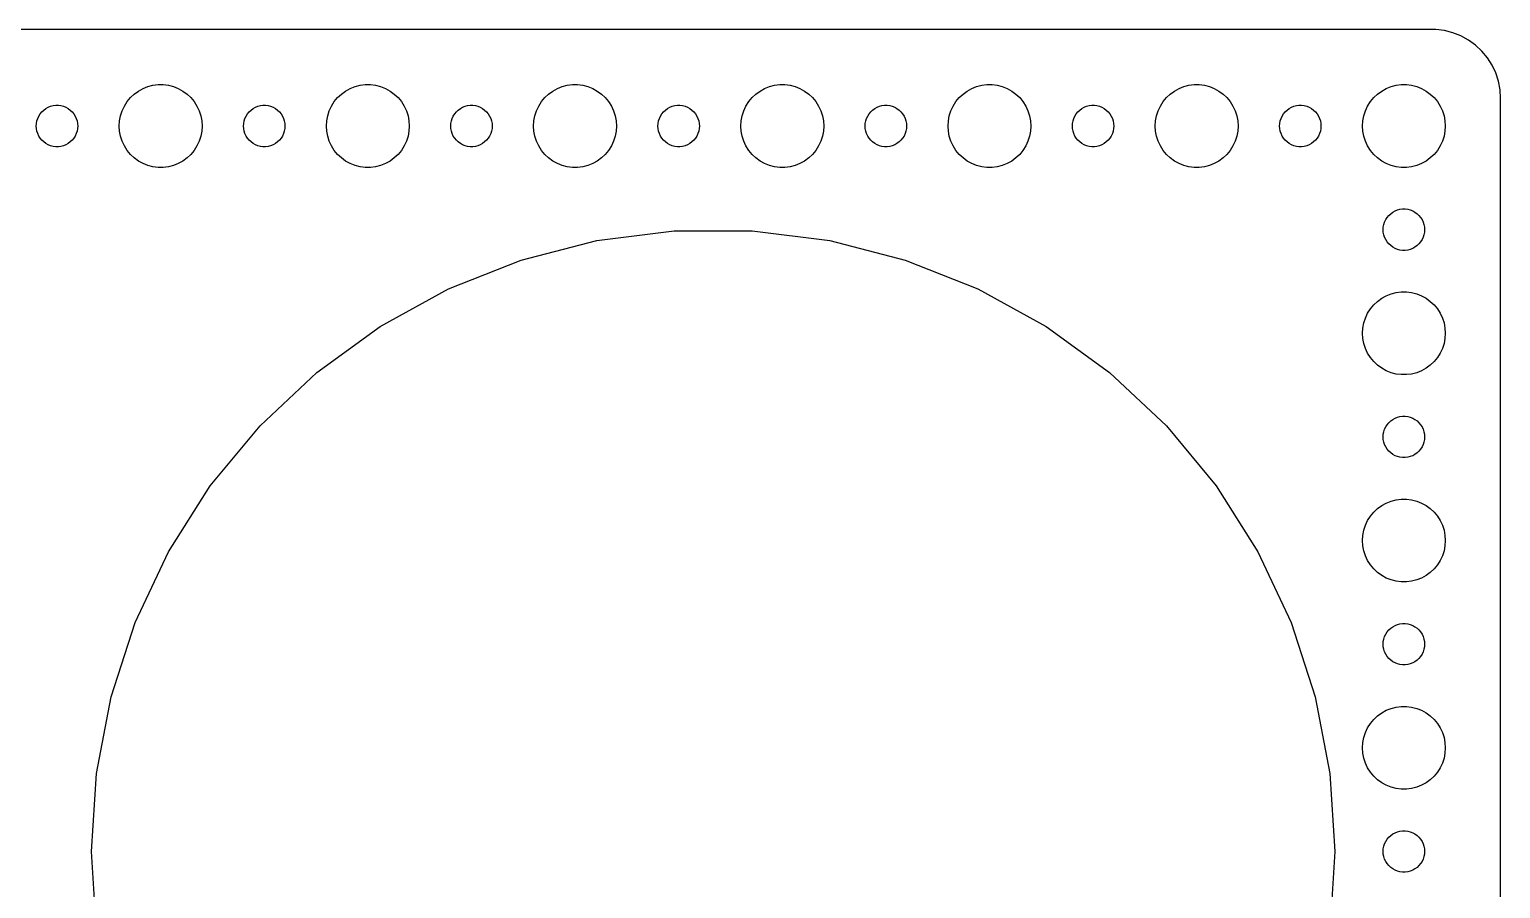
# Model space of a CAD drawing. Header units: metres. Extents: x -247 to 247, y -59 to 59.
# Drawn here: x 140.5 to 247, y -2.7 to 59.5 of the extents above; entities that cross this region are included whole.
import ezdxf

# ---------------------------------------------------------------- set-up
doc = ezdxf.new("R2010")
doc.units = ezdxf.units.M

msp = doc.modelspace()

# ---------------------------------------------------------------- linework, layer by layer
for p, q in [((242.314, 59.4901), (-242.314, 59.4901)), ((242.937, 59.4114), (242.314, 59.4901)), ((243.545, 59.2553), (242.937, 59.4114)), ((244.129, 59.0241), (243.545, 59.2553)), ((244.679, 58.7216), (244.129, 59.0241)), ((245.187, 58.3526), (244.679, 58.7216)), ((245.645, 57.9227), (245.187, 58.3526)), ((246.045, 57.4389), (245.645, 57.9227)), ((246.382, 56.9088), (246.045, 57.4389)), ((246.649, 56.3406), (246.382, 56.9088)), ((149.073, 55.3532), (149.438, 55.4469)), ((149.438, 55.4469), (149.812, 55.4941)), ((149.812, 55.4941), (150.188, 55.4941)), ((150.188, 55.4941), (150.562, 55.4469)), ((150.562, 55.4469), (150.927, 55.3532)), ((164.073, 55.3532), (164.438, 55.4469)), ((164.438, 55.4469), (164.812, 55.4941)), ((164.812, 55.4941), (165.188, 55.4941)), ((165.188, 55.4941), (165.562, 55.4469)), ((165.562, 55.4469), (165.927, 55.3532)), ((179.073, 55.3532), (179.438, 55.4469)), ((179.438, 55.4469), (179.812, 55.4941)), ((179.812, 55.4941), (180.188, 55.4941)), ((180.188, 55.4941), (180.562, 55.4469)), ((180.562, 55.4469), (180.927, 55.3532)), ((194.073, 55.3532), (194.438, 55.4469)), ((194.438, 55.4469), (194.812, 55.4941)), ((194.812, 55.4941), (195.188, 55.4941)), ((195.188, 55.4941), (195.562, 55.4469)), ((195.562, 55.4469), (195.927, 55.3532)), ((209.073, 55.3532), (209.438, 55.4469)), ((209.438, 55.4469), (209.812, 55.4941)), ((209.812, 55.4941), (210.188, 55.4941)), ((210.188, 55.4941), (210.562, 55.4469)), ((210.562, 55.4469), (210.927, 55.3532)), ((224.073, 55.3532), (224.438, 55.4469)), ((224.438, 55.4469), (224.812, 55.4941)), ((224.812, 55.4941), (225.188, 55.4941)), ((225.188, 55.4941), (225.562, 55.4469)), ((225.562, 55.4469), (225.927, 55.3532)), ((239.073, 55.3532), (239.438, 55.4469)), ((239.438, 55.4469), (239.812, 55.4941)), ((239.812, 55.4941), (240.188, 55.4941)), ((240.188, 55.4941), (240.562, 55.4469)), ((240.562, 55.4469), (240.927, 55.3532)), ((246.843, 55.7434), (246.649, 56.3406)), ((246.961, 55.1267), (246.843, 55.7434)), ((147.573, 54.2634), (147.813, 54.5536)), ((147.813, 54.5536), (148.088, 54.8115)), ((148.088, 54.8115), (148.393, 55.033)), ((148.393, 55.033), (148.723, 55.2145)), ((148.723, 55.2145), (149.073, 55.3532)), ((150.927, 55.3532), (151.277, 55.2145)), ((151.277, 55.2145), (151.607, 55.033)), ((151.607, 55.033), (151.912, 54.8115)), ((151.912, 54.8115), (152.187, 54.5536)), ((152.187, 54.5536), (152.427, 54.2634)), ((162.573, 54.2634), (162.813, 54.5536)), ((162.813, 54.5536), (163.088, 54.8115)), ((163.088, 54.8115), (163.393, 55.033)), ((163.393, 55.033), (163.723, 55.2145)), ((163.723, 55.2145), (164.073, 55.3532)), ((165.927, 55.3532), (166.277, 55.2145)), ((166.277, 55.2145), (166.607, 55.033)), ((166.607, 55.033), (166.912, 54.8115)), ((166.912, 54.8115), (167.187, 54.5536)), ((167.187, 54.5536), (167.427, 54.2634)), ((177.573, 54.2634), (177.813, 54.5536)), ((177.813, 54.5536), (178.088, 54.8115)), ((178.088, 54.8115), (178.393, 55.033)), ((178.393, 55.033), (178.723, 55.2145)), ((178.723, 55.2145), (179.073, 55.3532)), ((180.927, 55.3532), (181.277, 55.2145)), ((181.277, 55.2145), (181.607, 55.033)), ((181.607, 55.033), (181.912, 54.8115)), ((181.912, 54.8115), (182.187, 54.5536)), ((182.187, 54.5536), (182.427, 54.2634)), ((192.573, 54.2634), (192.813, 54.5536)), ((192.813, 54.5536), (193.088, 54.8115)), ((193.088, 54.8115), (193.393, 55.033)), ((193.393, 55.033), (193.723, 55.2145)), ((193.723, 55.2145), (194.073, 55.3532)), ((195.927, 55.3532), (196.277, 55.2145)), ((196.277, 55.2145), (196.607, 55.033)), ((196.607, 55.033), (196.912, 54.8115)), ((196.912, 54.8115), (197.187, 54.5536)), ((197.187, 54.5536), (197.427, 54.2634)), ((207.573, 54.2634), (207.813, 54.5536)), ((207.813, 54.5536), (208.088, 54.8115)), ((208.088, 54.8115), (208.393, 55.033)), ((208.393, 55.033), (208.723, 55.2145)), ((208.723, 55.2145), (209.073, 55.3532)), ((210.927, 55.3532), (211.277, 55.2145)), ((211.277, 55.2145), (211.607, 55.033)), ((211.607, 55.033), (211.912, 54.8115)), ((211.912, 54.8115), (212.187, 54.5536)), ((212.187, 54.5536), (212.427, 54.2634)), ((222.573, 54.2634), (222.813, 54.5536)), ((222.813, 54.5536), (223.088, 54.8115)), ((223.088, 54.8115), (223.393, 55.033)), ((223.393, 55.033), (223.723, 55.2145)), ((223.723, 55.2145), (224.073, 55.3532)), ((225.927, 55.3532), (226.277, 55.2145)), ((226.277, 55.2145), (226.607, 55.033)), ((226.607, 55.033), (226.912, 54.8115)), ((226.912, 54.8115), (227.187, 54.5536)), ((227.187, 54.5536), (227.427, 54.2634)), ((237.573, 54.2634), (237.813, 54.5536)), ((237.813, 54.5536), (238.088, 54.8115)), ((238.088, 54.8115), (238.393, 55.033)), ((238.393, 55.033), (238.723, 55.2145)), ((238.723, 55.2145), (239.073, 55.3532)), ((240.927, 55.3532), (241.277, 55.2145)), ((241.277, 55.2145), (241.607, 55.033)), ((241.607, 55.033), (241.912, 54.8115)), ((241.912, 54.8115), (242.187, 54.5536)), ((242.187, 54.5536), (242.427, 54.2634)), ((247, 54.5), (246.961, 55.1267)), ((247, -54.5), (247, 54.5)), ((141.186, 53.2226), (141.286, 53.3817)), ((141.286, 53.3817), (141.407, 53.5268)), ((141.407, 53.5268), (141.544, 53.6558)), ((141.544, 53.6558), (141.696, 53.7665)), ((141.696, 53.7665), (141.861, 53.8572)), ((141.861, 53.8572), (142.036, 53.9266)), ((142.036, 53.9266), (142.219, 53.9734)), ((142.219, 53.9734), (142.406, 53.997)), ((142.406, 53.997), (142.594, 53.997)), ((142.594, 53.997), (142.781, 53.9734)), ((142.781, 53.9734), (142.964, 53.9266)), ((142.964, 53.9266), (143.139, 53.8572)), ((143.139, 53.8572), (143.304, 53.7665)), ((143.304, 53.7665), (143.456, 53.6558)), ((143.456, 53.6558), (143.593, 53.5268)), ((143.593, 53.5268), (143.714, 53.3817)), ((143.714, 53.3817), (143.814, 53.2226)), ((147.094, 53.2461), (147.211, 53.6044)), ((147.211, 53.6044), (147.371, 53.9453)), ((147.371, 53.9453), (147.573, 54.2634)), ((152.427, 54.2634), (152.629, 53.9453)), ((152.629, 53.9453), (152.789, 53.6044)), ((152.789, 53.6044), (152.906, 53.2461)), ((156.186, 53.2226), (156.286, 53.3817)), ((156.286, 53.3817), (156.407, 53.5268)), ((156.407, 53.5268), (156.544, 53.6558)), ((156.544, 53.6558), (156.696, 53.7665)), ((156.696, 53.7665), (156.861, 53.8572)), ((156.861, 53.8572), (157.036, 53.9266)), ((157.036, 53.9266), (157.219, 53.9734)), ((157.219, 53.9734), (157.406, 53.997)), ((157.406, 53.997), (157.594, 53.997)), ((157.594, 53.997), (157.781, 53.9734)), ((157.781, 53.9734), (157.964, 53.9266)), ((157.964, 53.9266), (158.139, 53.8572)), ((158.139, 53.8572), (158.304, 53.7665)), ((158.304, 53.7665), (158.456, 53.6558)), ((158.456, 53.6558), (158.593, 53.5268)), ((158.593, 53.5268), (158.714, 53.3817)), ((158.714, 53.3817), (158.814, 53.2226)), ((162.094, 53.2461), (162.211, 53.6044)), ((162.211, 53.6044), (162.371, 53.9453)), ((162.371, 53.9453), (162.573, 54.2634)), ((167.427, 54.2634), (167.629, 53.9453)), ((167.629, 53.9453), (167.789, 53.6044)), ((167.789, 53.6044), (167.906, 53.2461)), ((171.186, 53.2226), (171.286, 53.3817)), ((171.286, 53.3817), (171.407, 53.5268)), ((171.407, 53.5268), (171.544, 53.6558)), ((171.544, 53.6558), (171.696, 53.7665)), ((171.696, 53.7665), (171.861, 53.8572)), ((171.861, 53.8572), (172.036, 53.9266)), ((172.036, 53.9266), (172.219, 53.9734)), ((172.219, 53.9734), (172.406, 53.997)), ((172.406, 53.997), (172.594, 53.997)), ((172.594, 53.997), (172.781, 53.9734)), ((172.781, 53.9734), (172.964, 53.9266)), ((172.964, 53.9266), (173.139, 53.8572)), ((173.139, 53.8572), (173.304, 53.7665)), ((173.304, 53.7665), (173.456, 53.6558)), ((173.456, 53.6558), (173.593, 53.5268)), ((173.593, 53.5268), (173.714, 53.3817)), ((173.714, 53.3817), (173.814, 53.2226)), ((177.094, 53.2461), (177.211, 53.6044)), ((177.211, 53.6044), (177.371, 53.9453)), ((177.371, 53.9453), (177.573, 54.2634)), ((182.427, 54.2634), (182.629, 53.9453)), ((182.629, 53.9453), (182.789, 53.6044)), ((182.789, 53.6044), (182.906, 53.2461)), ((186.186, 53.2226), (186.286, 53.3817)), ((186.286, 53.3817), (186.407, 53.5268)), ((186.407, 53.5268), (186.544, 53.6558)), ((186.544, 53.6558), (186.696, 53.7665)), ((186.696, 53.7665), (186.861, 53.8572)), ((186.861, 53.8572), (187.036, 53.9266)), ((187.036, 53.9266), (187.219, 53.9734)), ((187.219, 53.9734), (187.406, 53.997)), ((187.406, 53.997), (187.594, 53.997)), ((187.594, 53.997), (187.781, 53.9734)), ((187.781, 53.9734), (187.964, 53.9266)), ((187.964, 53.9266), (188.139, 53.8572)), ((188.139, 53.8572), (188.304, 53.7665)), ((188.304, 53.7665), (188.456, 53.6558)), ((188.456, 53.6558), (188.593, 53.5268)), ((188.593, 53.5268), (188.714, 53.3817)), ((188.714, 53.3817), (188.814, 53.2226)), ((192.094, 53.2461), (192.211, 53.6044)), ((192.211, 53.6044), (192.371, 53.9453)), ((192.371, 53.9453), (192.573, 54.2634)), ((197.427, 54.2634), (197.629, 53.9453)), ((197.629, 53.9453), (197.789, 53.6044)), ((197.789, 53.6044), (197.906, 53.2461)), ((201.186, 53.2226), (201.286, 53.3817)), ((201.286, 53.3817), (201.407, 53.5268)), ((201.407, 53.5268), (201.544, 53.6558)), ((201.544, 53.6558), (201.696, 53.7665)), ((201.696, 53.7665), (201.861, 53.8572)), ((201.861, 53.8572), (202.036, 53.9266)), ((202.036, 53.9266), (202.219, 53.9734)), ((202.219, 53.9734), (202.406, 53.997)), ((202.406, 53.997), (202.594, 53.997)), ((202.594, 53.997), (202.781, 53.9734)), ((202.781, 53.9734), (202.964, 53.9266)), ((202.964, 53.9266), (203.139, 53.8572)), ((203.139, 53.8572), (203.304, 53.7665)), ((203.304, 53.7665), (203.456, 53.6558)), ((203.456, 53.6558), (203.593, 53.5268)), ((203.593, 53.5268), (203.714, 53.3817)), ((203.714, 53.3817), (203.814, 53.2226)), ((207.094, 53.2461), (207.211, 53.6044)), ((207.211, 53.6044), (207.371, 53.9453)), ((207.371, 53.9453), (207.573, 54.2634)), ((212.427, 54.2634), (212.629, 53.9453)), ((212.629, 53.9453), (212.789, 53.6044)), ((212.789, 53.6044), (212.906, 53.2461)), ((216.186, 53.2226), (216.286, 53.3817)), ((216.286, 53.3817), (216.407, 53.5268)), ((216.407, 53.5268), (216.544, 53.6558)), ((216.544, 53.6558), (216.696, 53.7665)), ((216.696, 53.7665), (216.861, 53.8572)), ((216.861, 53.8572), (217.036, 53.9266)), ((217.036, 53.9266), (217.219, 53.9734)), ((217.219, 53.9734), (217.406, 53.997)), ((217.406, 53.997), (217.594, 53.997)), ((217.594, 53.997), (217.781, 53.9734)), ((217.781, 53.9734), (217.964, 53.9266)), ((217.964, 53.9266), (218.139, 53.8572)), ((218.139, 53.8572), (218.304, 53.7665)), ((218.304, 53.7665), (218.456, 53.6558)), ((218.456, 53.6558), (218.593, 53.5268)), ((218.593, 53.5268), (218.714, 53.3817)), ((218.714, 53.3817), (218.814, 53.2226)), ((222.094, 53.2461), (222.211, 53.6044)), ((222.211, 53.6044), (222.371, 53.9453)), ((222.371, 53.9453), (222.573, 54.2634)), ((227.427, 54.2634), (227.629, 53.9453)), ((227.629, 53.9453), (227.789, 53.6044)), ((227.789, 53.6044), (227.906, 53.2461)), ((231.186, 53.2226), (231.286, 53.3817)), ((231.286, 53.3817), (231.407, 53.5268)), ((231.407, 53.5268), (231.544, 53.6558)), ((231.544, 53.6558), (231.696, 53.7665)), ((231.696, 53.7665), (231.861, 53.8572)), ((231.861, 53.8572), (232.036, 53.9266)), ((232.036, 53.9266), (232.219, 53.9734)), ((232.219, 53.9734), (232.406, 53.997)), ((232.406, 53.997), (232.594, 53.997)), ((232.594, 53.997), (232.781, 53.9734)), ((232.781, 53.9734), (232.964, 53.9266)), ((232.964, 53.9266), (233.139, 53.8572)), ((233.139, 53.8572), (233.304, 53.7665)), ((233.304, 53.7665), (233.456, 53.6558)), ((233.456, 53.6558), (233.593, 53.5268)), ((233.593, 53.5268), (233.714, 53.3817)), ((233.714, 53.3817), (233.814, 53.2226)), ((237.094, 53.2461), (237.211, 53.6044)), ((237.211, 53.6044), (237.371, 53.9453)), ((237.371, 53.9453), (237.573, 54.2634)), ((242.427, 54.2634), (242.629, 53.9453)), ((242.629, 53.9453), (242.789, 53.6044)), ((242.789, 53.6044), (242.906, 53.2461)), ((141, 52.5), (141.012, 52.688)), ((141.012, 52.312), (141, 52.5)), ((141.012, 52.688), (141.047, 52.873)), ((141.047, 52.127), (141.012, 52.312)), ((141.047, 52.873), (141.105, 53.0522)), ((141.105, 53.0522), (141.186, 53.2226)), ((143.814, 53.2226), (143.895, 53.0522)), ((143.895, 53.0522), (143.953, 52.873)), ((143.953, 52.873), (143.988, 52.688)), ((143.988, 52.312), (143.953, 52.127)), ((143.988, 52.688), (144, 52.5)), ((144, 52.5), (143.988, 52.312)), ((147, 52.5), (147.024, 52.876)), ((147.024, 52.124), (147, 52.5)), ((147.024, 52.876), (147.094, 53.2461)), ((152.906, 53.2461), (152.976, 52.876)), ((152.976, 52.876), (153, 52.5)), ((153, 52.5), (152.976, 52.124)), ((156, 52.5), (156.012, 52.688)), ((156.012, 52.312), (156, 52.5)), ((156.012, 52.688), (156.047, 52.873)), ((156.047, 52.127), (156.012, 52.312)), ((156.047, 52.873), (156.105, 53.0522)), ((156.105, 53.0522), (156.186, 53.2226)), ((158.814, 53.2226), (158.895, 53.0522)), ((158.895, 53.0522), (158.953, 52.873)), ((158.953, 52.873), (158.988, 52.688)), ((158.988, 52.312), (158.953, 52.127)), ((158.988, 52.688), (159, 52.5)), ((159, 52.5), (158.988, 52.312)), ((162, 52.5), (162.024, 52.876)), ((162.024, 52.124), (162, 52.5)), ((162.024, 52.876), (162.094, 53.2461)), ((167.906, 53.2461), (167.976, 52.876)), ((167.976, 52.876), (168, 52.5)), ((168, 52.5), (167.976, 52.124)), ((171, 52.5), (171.012, 52.688)), ((171.012, 52.312), (171, 52.5)), ((171.012, 52.688), (171.047, 52.873)), ((171.047, 52.127), (171.012, 52.312)), ((171.047, 52.873), (171.105, 53.0522)), ((171.105, 53.0522), (171.186, 53.2226)), ((173.814, 53.2226), (173.895, 53.0522)), ((173.895, 53.0522), (173.953, 52.873)), ((173.953, 52.873), (173.988, 52.688)), ((173.988, 52.312), (173.953, 52.127)), ((173.988, 52.688), (174, 52.5)), ((174, 52.5), (173.988, 52.312)), ((177, 52.5), (177.024, 52.876)), ((177.024, 52.124), (177, 52.5)), ((177.024, 52.876), (177.094, 53.2461)), ((182.906, 53.2461), (182.976, 52.876)), ((182.976, 52.876), (183, 52.5)), ((183, 52.5), (182.976, 52.124)), ((186, 52.5), (186.012, 52.688)), ((186.012, 52.312), (186, 52.5)), ((186.012, 52.688), (186.047, 52.873)), ((186.047, 52.127), (186.012, 52.312)), ((186.047, 52.873), (186.105, 53.0522)), ((186.105, 53.0522), (186.186, 53.2226)), ((188.814, 53.2226), (188.895, 53.0522)), ((188.895, 53.0522), (188.953, 52.873)), ((188.953, 52.873), (188.988, 52.688)), ((188.988, 52.312), (188.953, 52.127)), ((188.988, 52.688), (189, 52.5)), ((189, 52.5), (188.988, 52.312)), ((192, 52.5), (192.024, 52.876)), ((192.024, 52.124), (192, 52.5)), ((192.024, 52.876), (192.094, 53.2461)), ((197.906, 53.2461), (197.976, 52.876)), ((197.976, 52.876), (198, 52.5)), ((198, 52.5), (197.976, 52.124)), ((201, 52.5), (201.012, 52.688)), ((201.012, 52.312), (201, 52.5)), ((201.012, 52.688), (201.047, 52.873)), ((201.047, 52.127), (201.012, 52.312)), ((201.047, 52.873), (201.105, 53.0522)), ((201.105, 53.0522), (201.186, 53.2226)), ((203.814, 53.2226), (203.895, 53.0522)), ((203.895, 53.0522), (203.953, 52.873)), ((203.953, 52.873), (203.988, 52.688)), ((203.988, 52.312), (203.953, 52.127)), ((203.988, 52.688), (204, 52.5)), ((204, 52.5), (203.988, 52.312)), ((207, 52.5), (207.024, 52.876)), ((207.024, 52.124), (207, 52.5)), ((207.024, 52.876), (207.094, 53.2461)), ((212.906, 53.2461), (212.976, 52.876)), ((212.976, 52.876), (213, 52.5)), ((213, 52.5), (212.976, 52.124)), ((216, 52.5), (216.012, 52.688)), ((216.012, 52.312), (216, 52.5)), ((216.012, 52.688), (216.047, 52.873)), ((216.047, 52.127), (216.012, 52.312)), ((216.047, 52.873), (216.105, 53.0522)), ((216.105, 53.0522), (216.186, 53.2226)), ((218.814, 53.2226), (218.895, 53.0522)), ((218.895, 53.0522), (218.953, 52.873)), ((218.953, 52.873), (218.988, 52.688)), ((218.988, 52.312), (218.953, 52.127)), ((218.988, 52.688), (219, 52.5)), ((219, 52.5), (218.988, 52.312)), ((222, 52.5), (222.024, 52.876)), ((222.024, 52.124), (222, 52.5)), ((222.024, 52.876), (222.094, 53.2461)), ((227.906, 53.2461), (227.976, 52.876)), ((227.976, 52.876), (228, 52.5)), ((228, 52.5), (227.976, 52.124)), ((231, 52.5), (231.012, 52.688)), ((231.012, 52.312), (231, 52.5)), ((231.012, 52.688), (231.047, 52.873)), ((231.047, 52.127), (231.012, 52.312)), ((231.047, 52.873), (231.105, 53.0522)), ((231.105, 53.0522), (231.186, 53.2226)), ((233.814, 53.2226), (233.895, 53.0522)), ((233.895, 53.0522), (233.953, 52.873)), ((233.953, 52.873), (233.988, 52.688)), ((233.988, 52.312), (233.953, 52.127)), ((233.988, 52.688), (234, 52.5)), ((234, 52.5), (233.988, 52.312)), ((237, 52.5), (237.024, 52.876)), ((237.024, 52.124), (237, 52.5)), ((237.024, 52.876), (237.094, 53.2461)), ((242.906, 53.2461), (242.976, 52.876)), ((242.976, 52.876), (243, 52.5)), ((243, 52.5), (242.976, 52.124)), ((141.105, 51.9478), (141.047, 52.127)), ((141.186, 51.7774), (141.105, 51.9478)), ((141.286, 51.6183), (141.186, 51.7774)), ((141.407, 51.4732), (141.286, 51.6183)), ((141.544, 51.3442), (141.407, 51.4732)), ((141.696, 51.2335), (141.544, 51.3442)), ((141.861, 51.1428), (141.696, 51.2335)), ((142.036, 51.0734), (141.861, 51.1428)), ((143.139, 51.1428), (142.964, 51.0734)), ((143.304, 51.2335), (143.139, 51.1428)), ((143.456, 51.3442), (143.304, 51.2335)), ((143.593, 51.4732), (143.456, 51.3442)), ((143.714, 51.6183), (143.593, 51.4732)), ((143.814, 51.7774), (143.714, 51.6183)), ((143.895, 51.9478), (143.814, 51.7774)), ((143.953, 52.127), (143.895, 51.9478)), ((147.094, 51.7539), (147.024, 52.124)), ((147.211, 51.3956), (147.094, 51.7539)), ((147.371, 51.0547), (147.211, 51.3956)), ((152.789, 51.3956), (152.629, 51.0547)), ((152.906, 51.7539), (152.789, 51.3956)), ((152.976, 52.124), (152.906, 51.7539)), ((156.105, 51.9478), (156.047, 52.127)), ((156.186, 51.7774), (156.105, 51.9478)), ((156.286, 51.6183), (156.186, 51.7774)), ((156.407, 51.4732), (156.286, 51.6183)), ((156.544, 51.3442), (156.407, 51.4732)), ((156.696, 51.2335), (156.544, 51.3442)), ((156.861, 51.1428), (156.696, 51.2335)), ((157.036, 51.0734), (156.861, 51.1428)), ((158.139, 51.1428), (157.964, 51.0734)), ((158.304, 51.2335), (158.139, 51.1428)), ((158.456, 51.3442), (158.304, 51.2335)), ((158.593, 51.4732), (158.456, 51.3442)), ((158.714, 51.6183), (158.593, 51.4732)), ((158.814, 51.7774), (158.714, 51.6183)), ((158.895, 51.9478), (158.814, 51.7774)), ((158.953, 52.127), (158.895, 51.9478)), ((162.094, 51.7539), (162.024, 52.124)), ((162.211, 51.3956), (162.094, 51.7539)), ((162.371, 51.0547), (162.211, 51.3956)), ((167.789, 51.3956), (167.629, 51.0547)), ((167.906, 51.7539), (167.789, 51.3956)), ((167.976, 52.124), (167.906, 51.7539)), ((171.105, 51.9478), (171.047, 52.127)), ((171.186, 51.7774), (171.105, 51.9478)), ((171.286, 51.6183), (171.186, 51.7774)), ((171.407, 51.4732), (171.286, 51.6183)), ((171.544, 51.3442), (171.407, 51.4732)), ((171.696, 51.2335), (171.544, 51.3442)), ((171.861, 51.1428), (171.696, 51.2335)), ((172.036, 51.0734), (171.861, 51.1428)), ((173.139, 51.1428), (172.964, 51.0734)), ((173.304, 51.2335), (173.139, 51.1428)), ((173.456, 51.3442), (173.304, 51.2335)), ((173.593, 51.4732), (173.456, 51.3442)), ((173.714, 51.6183), (173.593, 51.4732)), ((173.814, 51.7774), (173.714, 51.6183)), ((173.895, 51.9478), (173.814, 51.7774)), ((173.953, 52.127), (173.895, 51.9478)), ((177.094, 51.7539), (177.024, 52.124)), ((177.211, 51.3956), (177.094, 51.7539)), ((177.371, 51.0547), (177.211, 51.3956)), ((182.789, 51.3956), (182.629, 51.0547)), ((182.906, 51.7539), (182.789, 51.3956)), ((182.976, 52.124), (182.906, 51.7539)), ((186.105, 51.9478), (186.047, 52.127)), ((186.186, 51.7774), (186.105, 51.9478)), ((186.286, 51.6183), (186.186, 51.7774)), ((186.407, 51.4732), (186.286, 51.6183)), ((186.544, 51.3442), (186.407, 51.4732)), ((186.696, 51.2335), (186.544, 51.3442)), ((186.861, 51.1428), (186.696, 51.2335)), ((187.036, 51.0734), (186.861, 51.1428)), ((188.139, 51.1428), (187.964, 51.0734)), ((188.304, 51.2335), (188.139, 51.1428)), ((188.456, 51.3442), (188.304, 51.2335)), ((188.593, 51.4732), (188.456, 51.3442)), ((188.714, 51.6183), (188.593, 51.4732)), ((188.814, 51.7774), (188.714, 51.6183)), ((188.895, 51.9478), (188.814, 51.7774)), ((188.953, 52.127), (188.895, 51.9478)), ((192.094, 51.7539), (192.024, 52.124)), ((192.211, 51.3956), (192.094, 51.7539)), ((192.371, 51.0547), (192.211, 51.3956)), ((197.789, 51.3956), (197.629, 51.0547)), ((197.906, 51.7539), (197.789, 51.3956)), ((197.976, 52.124), (197.906, 51.7539)), ((201.105, 51.9478), (201.047, 52.127)), ((201.186, 51.7774), (201.105, 51.9478)), ((201.286, 51.6183), (201.186, 51.7774)), ((201.407, 51.4732), (201.286, 51.6183)), ((201.544, 51.3442), (201.407, 51.4732)), ((201.696, 51.2335), (201.544, 51.3442)), ((201.861, 51.1428), (201.696, 51.2335)), ((202.036, 51.0734), (201.861, 51.1428)), ((203.139, 51.1428), (202.964, 51.0734)), ((203.304, 51.2335), (203.139, 51.1428)), ((203.456, 51.3442), (203.304, 51.2335)), ((203.593, 51.4732), (203.456, 51.3442)), ((203.714, 51.6183), (203.593, 51.4732)), ((203.814, 51.7774), (203.714, 51.6183)), ((203.895, 51.9478), (203.814, 51.7774)), ((203.953, 52.127), (203.895, 51.9478)), ((207.094, 51.7539), (207.024, 52.124)), ((207.211, 51.3956), (207.094, 51.7539)), ((207.371, 51.0547), (207.211, 51.3956)), ((212.789, 51.3956), (212.629, 51.0547)), ((212.906, 51.7539), (212.789, 51.3956)), ((212.976, 52.124), (212.906, 51.7539)), ((216.105, 51.9478), (216.047, 52.127)), ((216.186, 51.7774), (216.105, 51.9478)), ((216.286, 51.6183), (216.186, 51.7774)), ((216.407, 51.4732), (216.286, 51.6183)), ((216.544, 51.3442), (216.407, 51.4732)), ((216.696, 51.2335), (216.544, 51.3442)), ((216.861, 51.1428), (216.696, 51.2335)), ((217.036, 51.0734), (216.861, 51.1428)), ((218.139, 51.1428), (217.964, 51.0734)), ((218.304, 51.2335), (218.139, 51.1428)), ((218.456, 51.3442), (218.304, 51.2335)), ((218.593, 51.4732), (218.456, 51.3442)), ((218.714, 51.6183), (218.593, 51.4732)), ((218.814, 51.7774), (218.714, 51.6183)), ((218.895, 51.9478), (218.814, 51.7774)), ((218.953, 52.127), (218.895, 51.9478)), ((222.094, 51.7539), (222.024, 52.124)), ((222.211, 51.3956), (222.094, 51.7539)), ((222.371, 51.0547), (222.211, 51.3956)), ((227.789, 51.3956), (227.629, 51.0547)), ((227.906, 51.7539), (227.789, 51.3956)), ((227.976, 52.124), (227.906, 51.7539)), ((231.105, 51.9478), (231.047, 52.127)), ((231.186, 51.7774), (231.105, 51.9478)), ((231.286, 51.6183), (231.186, 51.7774)), ((231.407, 51.4732), (231.286, 51.6183)), ((231.544, 51.3442), (231.407, 51.4732)), ((231.696, 51.2335), (231.544, 51.3442)), ((231.861, 51.1428), (231.696, 51.2335)), ((232.036, 51.0734), (231.861, 51.1428)), ((233.139, 51.1428), (232.964, 51.0734)), ((233.304, 51.2335), (233.139, 51.1428)), ((233.456, 51.3442), (233.304, 51.2335)), ((233.593, 51.4732), (233.456, 51.3442)), ((233.714, 51.6183), (233.593, 51.4732)), ((233.814, 51.7774), (233.714, 51.6183)), ((233.895, 51.9478), (233.814, 51.7774)), ((233.953, 52.127), (233.895, 51.9478)), ((237.094, 51.7539), (237.024, 52.124)), ((237.211, 51.3956), (237.094, 51.7539)), ((237.371, 51.0547), (237.211, 51.3956)), ((242.789, 51.3956), (242.629, 51.0547)), ((242.906, 51.7539), (242.789, 51.3956)), ((242.976, 52.124), (242.906, 51.7539)), ((142.219, 51.0266), (142.036, 51.0734)), ((142.406, 51.003), (142.219, 51.0266)), ((142.594, 51.003), (142.406, 51.003)), ((142.781, 51.0266), (142.594, 51.003)), ((142.964, 51.0734), (142.781, 51.0266)), ((147.573, 50.7366), (147.371, 51.0547)), ((147.813, 50.4464), (147.573, 50.7366)), ((148.088, 50.1885), (147.813, 50.4464)), ((148.393, 49.967), (148.088, 50.1885)), ((151.912, 50.1885), (151.607, 49.967)), ((152.187, 50.4464), (151.912, 50.1885)), ((152.427, 50.7366), (152.187, 50.4464)), ((152.629, 51.0547), (152.427, 50.7366)), ((157.219, 51.0266), (157.036, 51.0734)), ((157.406, 51.003), (157.219, 51.0266)), ((157.594, 51.003), (157.406, 51.003)), ((157.781, 51.0266), (157.594, 51.003)), ((157.964, 51.0734), (157.781, 51.0266)), ((162.573, 50.7366), (162.371, 51.0547)), ((162.813, 50.4464), (162.573, 50.7366)), ((163.088, 50.1885), (162.813, 50.4464)), ((163.393, 49.967), (163.088, 50.1885)), ((166.912, 50.1885), (166.607, 49.967)), ((167.187, 50.4464), (166.912, 50.1885)), ((167.427, 50.7366), (167.187, 50.4464)), ((167.629, 51.0547), (167.427, 50.7366)), ((172.219, 51.0266), (172.036, 51.0734)), ((172.406, 51.003), (172.219, 51.0266)), ((172.594, 51.003), (172.406, 51.003)), ((172.781, 51.0266), (172.594, 51.003)), ((172.964, 51.0734), (172.781, 51.0266)), ((177.573, 50.7366), (177.371, 51.0547)), ((177.813, 50.4464), (177.573, 50.7366)), ((178.088, 50.1885), (177.813, 50.4464)), ((178.393, 49.967), (178.088, 50.1885)), ((181.912, 50.1885), (181.607, 49.967)), ((182.187, 50.4464), (181.912, 50.1885)), ((182.427, 50.7366), (182.187, 50.4464)), ((182.629, 51.0547), (182.427, 50.7366)), ((187.219, 51.0266), (187.036, 51.0734)), ((187.406, 51.003), (187.219, 51.0266)), ((187.594, 51.003), (187.406, 51.003)), ((187.781, 51.0266), (187.594, 51.003)), ((187.964, 51.0734), (187.781, 51.0266)), ((192.573, 50.7366), (192.371, 51.0547)), ((192.813, 50.4464), (192.573, 50.7366)), ((193.088, 50.1885), (192.813, 50.4464)), ((193.393, 49.967), (193.088, 50.1885)), ((196.912, 50.1885), (196.607, 49.967)), ((197.187, 50.4464), (196.912, 50.1885)), ((197.427, 50.7366), (197.187, 50.4464)), ((197.629, 51.0547), (197.427, 50.7366)), ((202.219, 51.0266), (202.036, 51.0734)), ((202.406, 51.003), (202.219, 51.0266)), ((202.594, 51.003), (202.406, 51.003)), ((202.781, 51.0266), (202.594, 51.003)), ((202.964, 51.0734), (202.781, 51.0266)), ((207.573, 50.7366), (207.371, 51.0547)), ((207.813, 50.4464), (207.573, 50.7366)), ((208.088, 50.1885), (207.813, 50.4464)), ((208.393, 49.967), (208.088, 50.1885)), ((211.912, 50.1885), (211.607, 49.967)), ((212.187, 50.4464), (211.912, 50.1885)), ((212.427, 50.7366), (212.187, 50.4464)), ((212.629, 51.0547), (212.427, 50.7366)), ((217.219, 51.0266), (217.036, 51.0734)), ((217.406, 51.003), (217.219, 51.0266)), ((217.594, 51.003), (217.406, 51.003)), ((217.781, 51.0266), (217.594, 51.003)), ((217.964, 51.0734), (217.781, 51.0266)), ((222.573, 50.7366), (222.371, 51.0547)), ((222.813, 50.4464), (222.573, 50.7366)), ((223.088, 50.1885), (222.813, 50.4464)), ((223.393, 49.967), (223.088, 50.1885)), ((226.912, 50.1885), (226.607, 49.967)), ((227.187, 50.4464), (226.912, 50.1885)), ((227.427, 50.7366), (227.187, 50.4464)), ((227.629, 51.0547), (227.427, 50.7366)), ((232.219, 51.0266), (232.036, 51.0734)), ((232.406, 51.003), (232.219, 51.0266)), ((232.594, 51.003), (232.406, 51.003)), ((232.781, 51.0266), (232.594, 51.003)), ((232.964, 51.0734), (232.781, 51.0266)), ((237.573, 50.7366), (237.371, 51.0547)), ((237.813, 50.4464), (237.573, 50.7366)), ((238.088, 50.1885), (237.813, 50.4464)), ((238.393, 49.967), (238.088, 50.1885)), ((241.912, 50.1885), (241.607, 49.967)), ((242.187, 50.4464), (241.912, 50.1885)), ((242.427, 50.7366), (242.187, 50.4464)), ((242.629, 51.0547), (242.427, 50.7366)), ((148.723, 49.7855), (148.393, 49.967)), ((149.073, 49.6468), (148.723, 49.7855)), ((149.438, 49.5531), (149.073, 49.6468)), ((149.812, 49.5059), (149.438, 49.5531)), ((150.188, 49.5059), (149.812, 49.5059)), ((150.562, 49.5531), (150.188, 49.5059)), ((150.927, 49.6468), (150.562, 49.5531)), ((151.277, 49.7855), (150.927, 49.6468)), ((151.607, 49.967), (151.277, 49.7855)), ((163.723, 49.7855), (163.393, 49.967)), ((164.073, 49.6468), (163.723, 49.7855)), ((164.438, 49.5531), (164.073, 49.6468)), ((164.812, 49.5059), (164.438, 49.5531)), ((165.188, 49.5059), (164.812, 49.5059)), ((165.562, 49.5531), (165.188, 49.5059)), ((165.927, 49.6468), (165.562, 49.5531)), ((166.277, 49.7855), (165.927, 49.6468)), ((166.607, 49.967), (166.277, 49.7855)), ((178.723, 49.7855), (178.393, 49.967)), ((179.073, 49.6468), (178.723, 49.7855)), ((179.438, 49.5531), (179.073, 49.6468)), ((179.812, 49.5059), (179.438, 49.5531)), ((180.188, 49.5059), (179.812, 49.5059)), ((180.562, 49.5531), (180.188, 49.5059)), ((180.927, 49.6468), (180.562, 49.5531)), ((181.277, 49.7855), (180.927, 49.6468)), ((181.607, 49.967), (181.277, 49.7855)), ((193.723, 49.7855), (193.393, 49.967)), ((194.073, 49.6468), (193.723, 49.7855)), ((194.438, 49.5531), (194.073, 49.6468)), ((194.812, 49.5059), (194.438, 49.5531)), ((195.188, 49.5059), (194.812, 49.5059)), ((195.562, 49.5531), (195.188, 49.5059)), ((195.927, 49.6468), (195.562, 49.5531)), ((196.277, 49.7855), (195.927, 49.6468)), ((196.607, 49.967), (196.277, 49.7855)), ((208.723, 49.7855), (208.393, 49.967)), ((209.073, 49.6468), (208.723, 49.7855)), ((209.438, 49.5531), (209.073, 49.6468)), ((209.812, 49.5059), (209.438, 49.5531)), ((210.188, 49.5059), (209.812, 49.5059)), ((210.562, 49.5531), (210.188, 49.5059)), ((210.927, 49.6468), (210.562, 49.5531)), ((211.277, 49.7855), (210.927, 49.6468)), ((211.607, 49.967), (211.277, 49.7855)), ((223.723, 49.7855), (223.393, 49.967)), ((224.073, 49.6468), (223.723, 49.7855)), ((224.438, 49.5531), (224.073, 49.6468)), ((224.812, 49.5059), (224.438, 49.5531)), ((225.188, 49.5059), (224.812, 49.5059)), ((225.562, 49.5531), (225.188, 49.5059)), ((225.927, 49.6468), (225.562, 49.5531)), ((226.277, 49.7855), (225.927, 49.6468)), ((226.607, 49.967), (226.277, 49.7855)), ((238.723, 49.7855), (238.393, 49.967)), ((239.073, 49.6468), (238.723, 49.7855)), ((239.438, 49.5531), (239.073, 49.6468)), ((239.812, 49.5059), (239.438, 49.5531)), ((240.188, 49.5059), (239.812, 49.5059)), ((240.562, 49.5531), (240.188, 49.5059)), ((240.927, 49.6468), (240.562, 49.5531)), ((241.277, 49.7855), (240.927, 49.6468)), ((241.607, 49.967), (241.277, 49.7855)), ((238.686, 45.7226), (238.786, 45.8817)), ((238.786, 45.8817), (238.907, 46.0268)), ((238.907, 46.0268), (239.044, 46.1558)), ((239.044, 46.1558), (239.196, 46.2665)), ((239.196, 46.2665), (239.361, 46.3572)), ((239.361, 46.3572), (239.536, 46.4266)), ((239.536, 46.4266), (239.719, 46.4734)), ((239.719, 46.4734), (239.906, 46.497)), ((239.906, 46.497), (240.094, 46.497)), ((240.094, 46.497), (240.281, 46.4734)), ((240.281, 46.4734), (240.464, 46.4266)), ((240.464, 46.4266), (240.639, 46.3572)), ((240.639, 46.3572), (240.804, 46.2665)), ((240.804, 46.2665), (240.956, 46.1558)), ((240.956, 46.1558), (241.093, 46.0268)), ((241.093, 46.0268), (241.214, 45.8817)), ((241.214, 45.8817), (241.314, 45.7226)), ((181.568, 44.2029), (187.174, 44.9112)), ((187.174, 44.9112), (192.826, 44.9112)), ((192.826, 44.9112), (198.432, 44.2029)), ((238.5, 45), (238.512, 45.188)), ((238.512, 44.812), (238.5, 45)), ((238.512, 45.188), (238.547, 45.373)), ((238.547, 44.627), (238.512, 44.812)), ((238.547, 45.373), (238.605, 45.5522)), ((238.605, 45.5522), (238.686, 45.7226)), ((241.314, 45.7226), (241.395, 45.5522)), ((241.395, 45.5522), (241.453, 45.373)), ((241.453, 45.373), (241.488, 45.188)), ((241.488, 44.812), (241.453, 44.627)), ((241.488, 45.188), (241.5, 45)), ((241.5, 45), (241.488, 44.812)), ((176.094, 42.7975), (181.568, 44.2029)), ((198.432, 44.2029), (203.906, 42.7975)), ((238.605, 44.4478), (238.547, 44.627)), ((238.686, 44.2774), (238.605, 44.4478)), ((238.786, 44.1183), (238.686, 44.2774)), ((238.907, 43.9732), (238.786, 44.1183)), ((239.044, 43.8442), (238.907, 43.9732)), ((239.196, 43.7335), (239.044, 43.8442)), ((239.361, 43.6428), (239.196, 43.7335)), ((240.804, 43.7335), (240.639, 43.6428)), ((240.956, 43.8442), (240.804, 43.7335)), ((241.093, 43.9732), (240.956, 43.8442)), ((241.214, 44.1183), (241.093, 43.9732)), ((241.314, 44.2774), (241.214, 44.1183)), ((241.395, 44.4478), (241.314, 44.2774)), ((241.453, 44.627), (241.395, 44.4478)), ((170.84, 40.7172), (176.094, 42.7975)), ((203.906, 42.7975), (209.16, 40.7172)), ((239.536, 43.5734), (239.361, 43.6428)), ((239.719, 43.5266), (239.536, 43.5734)), ((239.906, 43.503), (239.719, 43.5266)), ((240.094, 43.503), (239.906, 43.503)), ((240.281, 43.5266), (240.094, 43.503)), ((240.464, 43.5734), (240.281, 43.5266)), ((240.639, 43.6428), (240.464, 43.5734)), ((165.888, 37.9948), (170.84, 40.7172)), ((209.16, 40.7172), (214.112, 37.9948)), ((239.438, 40.4469), (239.812, 40.4941)), ((239.812, 40.4941), (240.188, 40.4941)), ((240.188, 40.4941), (240.562, 40.4469)), ((237.573, 39.2634), (237.813, 39.5536)), ((237.813, 39.5536), (238.088, 39.8115)), ((238.088, 39.8115), (238.393, 40.033)), ((238.393, 40.033), (238.723, 40.2145)), ((238.723, 40.2145), (239.073, 40.3532)), ((239.073, 40.3532), (239.438, 40.4469)), ((240.562, 40.4469), (240.927, 40.3532)), ((240.927, 40.3532), (241.277, 40.2145)), ((241.277, 40.2145), (241.607, 40.033)), ((241.607, 40.033), (241.912, 39.8115)), ((241.912, 39.8115), (242.187, 39.5536)), ((242.187, 39.5536), (242.427, 39.2634)), ((237.094, 38.2461), (237.211, 38.6044)), ((237.211, 38.6044), (237.371, 38.9453)), ((237.371, 38.9453), (237.573, 39.2634)), ((242.427, 39.2634), (242.629, 38.9453)), ((242.629, 38.9453), (242.789, 38.6044)), ((242.789, 38.6044), (242.906, 38.2461)), ((161.316, 34.6731), (165.888, 37.9948)), ((214.112, 37.9948), (218.684, 34.6731)), ((237, 37.5), (237.024, 37.876)), ((237.024, 37.124), (237, 37.5)), ((237.024, 37.876), (237.094, 38.2461)), ((242.906, 38.2461), (242.976, 37.876)), ((242.976, 37.876), (243, 37.5)), ((243, 37.5), (242.976, 37.124)), ((237.094, 36.7539), (237.024, 37.124)), ((237.211, 36.3956), (237.094, 36.7539)), ((237.371, 36.0547), (237.211, 36.3956)), ((242.789, 36.3956), (242.629, 36.0547)), ((242.906, 36.7539), (242.789, 36.3956)), ((242.976, 37.124), (242.906, 36.7539)), ((237.573, 35.7366), (237.371, 36.0547)), ((237.813, 35.4464), (237.573, 35.7366)), ((238.088, 35.1885), (237.813, 35.4464)), ((238.393, 34.967), (238.088, 35.1885)), ((241.912, 35.1885), (241.607, 34.967)), ((242.187, 35.4464), (241.912, 35.1885)), ((242.427, 35.7366), (242.187, 35.4464)), ((242.629, 36.0547), (242.427, 35.7366)), ((157.196, 30.8046), (161.316, 34.6731)), ((218.684, 34.6731), (222.804, 30.8046)), ((238.723, 34.7855), (238.393, 34.967)), ((239.073, 34.6468), (238.723, 34.7855)), ((239.438, 34.5531), (239.073, 34.6468)), ((239.812, 34.5059), (239.438, 34.5531)), ((240.188, 34.5059), (239.812, 34.5059)), ((240.562, 34.5531), (240.188, 34.5059)), ((240.927, 34.6468), (240.562, 34.5531)), ((241.277, 34.7855), (240.927, 34.6468)), ((241.607, 34.967), (241.277, 34.7855)), ((238.786, 30.8817), (238.907, 31.0268)), ((238.907, 31.0268), (239.044, 31.1558)), ((239.044, 31.1558), (239.196, 31.2665)), ((239.196, 31.2665), (239.361, 31.3572)), ((239.361, 31.3572), (239.536, 31.4266)), ((239.536, 31.4266), (239.719, 31.4734)), ((239.719, 31.4734), (239.906, 31.497)), ((239.906, 31.497), (240.094, 31.497)), ((240.094, 31.497), (240.281, 31.4734)), ((240.281, 31.4734), (240.464, 31.4266)), ((240.464, 31.4266), (240.639, 31.3572)), ((240.639, 31.3572), (240.804, 31.2665)), ((240.804, 31.2665), (240.956, 31.1558)), ((240.956, 31.1558), (241.093, 31.0268)), ((241.093, 31.0268), (241.214, 30.8817)), ((153.594, 26.4503), (157.196, 30.8046)), ((222.804, 30.8046), (226.406, 26.4503)), ((238.5, 30), (238.512, 30.188)), ((238.512, 29.812), (238.5, 30)), ((238.512, 30.188), (238.547, 30.373)), ((238.547, 30.373), (238.605, 30.5522)), ((238.605, 30.5522), (238.686, 30.7226)), ((238.686, 30.7226), (238.786, 30.8817)), ((241.214, 30.8817), (241.314, 30.7226)), ((241.314, 30.7226), (241.395, 30.5522)), ((241.395, 30.5522), (241.453, 30.373)), ((241.453, 30.373), (241.488, 30.188)), ((241.488, 30.188), (241.5, 30)), ((241.5, 30), (241.488, 29.812)), ((238.547, 29.627), (238.512, 29.812)), ((238.605, 29.4478), (238.547, 29.627)), ((238.686, 29.2774), (238.605, 29.4478)), ((238.786, 29.1183), (238.686, 29.2774)), ((238.907, 28.9732), (238.786, 29.1183)), ((239.044, 28.8442), (238.907, 28.9732)), ((239.196, 28.7335), (239.044, 28.8442)), ((240.956, 28.8442), (240.804, 28.7335)), ((241.093, 28.9732), (240.956, 28.8442)), ((241.214, 29.1183), (241.093, 28.9732)), ((241.314, 29.2774), (241.214, 29.1183)), ((241.395, 29.4478), (241.314, 29.2774)), ((241.453, 29.627), (241.395, 29.4478)), ((241.488, 29.812), (241.453, 29.627)), ((239.361, 28.6427), (239.196, 28.7335)), ((239.536, 28.5734), (239.361, 28.6427)), ((239.719, 28.5266), (239.536, 28.5734)), ((239.906, 28.503), (239.719, 28.5266)), ((240.094, 28.503), (239.906, 28.503)), ((240.281, 28.5266), (240.094, 28.503)), ((240.464, 28.5734), (240.281, 28.5266)), ((240.639, 28.6427), (240.464, 28.5734)), ((240.804, 28.7335), (240.639, 28.6427)), ((150.566, 21.6789), (153.594, 26.4503)), ((226.406, 26.4503), (229.434, 21.6789)), ((237.573, 24.2634), (237.813, 24.5536)), ((237.813, 24.5536), (238.088, 24.8115)), ((238.088, 24.8115), (238.393, 25.033)), ((238.393, 25.033), (238.723, 25.2145)), ((238.723, 25.2145), (239.073, 25.3532)), ((239.073, 25.3532), (239.438, 25.4469)), ((239.438, 25.4469), (239.812, 25.4941)), ((239.812, 25.4941), (240.188, 25.4941)), ((240.188, 25.4941), (240.562, 25.4469)), ((240.562, 25.4469), (240.927, 25.3532)), ((240.927, 25.3532), (241.277, 25.2145)), ((241.277, 25.2145), (241.607, 25.033)), ((241.607, 25.033), (241.912, 24.8115)), ((241.912, 24.8115), (242.187, 24.5536)), ((242.187, 24.5536), (242.427, 24.2634)), ((237.094, 23.2461), (237.211, 23.6044)), ((237.211, 23.6044), (237.371, 23.9453)), ((237.371, 23.9453), (237.573, 24.2634)), ((242.427, 24.2634), (242.629, 23.9453)), ((242.629, 23.9453), (242.789, 23.6044)), ((242.789, 23.6044), (242.906, 23.2461)), ((237, 22.5), (237.024, 22.876)), ((237.024, 22.124), (237, 22.5)), ((237.024, 22.876), (237.094, 23.2461)), ((242.906, 23.2461), (242.976, 22.876)), ((242.976, 22.876), (243, 22.5)), ((243, 22.5), (242.976, 22.124)), ((148.16, 16.5656), (150.566, 21.6789)), ((229.434, 21.6789), (231.84, 16.5656)), ((237.094, 21.7539), (237.024, 22.124)), ((237.211, 21.3956), (237.094, 21.7539)), ((237.371, 21.0547), (237.211, 21.3956)), ((242.789, 21.3956), (242.629, 21.0547)), ((242.906, 21.7539), (242.789, 21.3956)), ((242.976, 22.124), (242.906, 21.7539)), ((237.573, 20.7366), (237.371, 21.0547)), ((237.813, 20.4464), (237.573, 20.7366)), ((238.088, 20.1884), (237.813, 20.4464)), ((242.187, 20.4464), (241.912, 20.1884)), ((242.427, 20.7366), (242.187, 20.4464)), ((242.629, 21.0547), (242.427, 20.7366)), ((238.393, 19.967), (238.088, 20.1884)), ((238.723, 19.7855), (238.393, 19.967)), ((239.073, 19.6468), (238.723, 19.7855)), ((239.438, 19.5531), (239.073, 19.6468)), ((239.812, 19.5059), (239.438, 19.5531)), ((240.188, 19.5059), (239.812, 19.5059)), ((240.562, 19.5531), (240.188, 19.5059)), ((240.927, 19.6468), (240.562, 19.5531)), ((241.277, 19.7855), (240.927, 19.6468)), ((241.607, 19.967), (241.277, 19.7855)), ((241.912, 20.1884), (241.607, 19.967)), ((146.414, 11.191), (148.16, 16.5656)), ((231.84, 16.5656), (233.586, 11.191)), ((238.786, 15.8817), (238.907, 16.0268)), ((238.907, 16.0268), (239.044, 16.1558)), ((239.044, 16.1558), (239.196, 16.2665)), ((239.196, 16.2665), (239.361, 16.3572)), ((239.361, 16.3572), (239.536, 16.4266)), ((239.536, 16.4266), (239.719, 16.4734)), ((239.719, 16.4734), (239.906, 16.497)), ((239.906, 16.497), (240.094, 16.497)), ((240.094, 16.497), (240.281, 16.4734)), ((240.281, 16.4734), (240.464, 16.4266)), ((240.464, 16.4266), (240.639, 16.3572)), ((240.639, 16.3572), (240.804, 16.2665)), ((240.804, 16.2665), (240.956, 16.1558)), ((240.956, 16.1558), (241.093, 16.0268)), ((241.093, 16.0268), (241.214, 15.8817)), ((238.5, 15), (238.512, 15.188)), ((238.512, 14.812), (238.5, 15)), ((238.512, 15.188), (238.547, 15.373)), ((238.547, 15.373), (238.605, 15.5522)), ((238.605, 15.5522), (238.686, 15.7226)), ((238.686, 15.7226), (238.786, 15.8817)), ((241.214, 15.8817), (241.314, 15.7226)), ((241.314, 15.7226), (241.395, 15.5522)), ((241.395, 15.5522), (241.453, 15.373)), ((241.453, 15.373), (241.488, 15.188)), ((241.488, 15.188), (241.5, 15)), ((241.5, 15), (241.488, 14.812)), ((238.547, 14.627), (238.512, 14.812)), ((238.605, 14.4478), (238.547, 14.627)), ((238.686, 14.2774), (238.605, 14.4478)), ((238.786, 14.1183), (238.686, 14.2774)), ((238.907, 13.9732), (238.786, 14.1183)), ((239.044, 13.8442), (238.907, 13.9732)), ((241.093, 13.9732), (240.956, 13.8442)), ((241.214, 14.1183), (241.093, 13.9732)), ((241.314, 14.2774), (241.214, 14.1183)), ((241.395, 14.4478), (241.314, 14.2774)), ((241.453, 14.627), (241.395, 14.4478)), ((241.488, 14.812), (241.453, 14.627)), ((239.196, 13.7335), (239.044, 13.8442)), ((239.361, 13.6427), (239.196, 13.7335)), ((239.536, 13.5734), (239.361, 13.6427)), ((239.719, 13.5266), (239.536, 13.5734)), ((239.906, 13.5029), (239.719, 13.5266)), ((240.094, 13.5029), (239.906, 13.5029)), ((240.281, 13.5266), (240.094, 13.5029)), ((240.464, 13.5734), (240.281, 13.5266)), ((240.639, 13.6427), (240.464, 13.5734)), ((240.804, 13.7335), (240.639, 13.6427)), ((240.956, 13.8442), (240.804, 13.7335)), ((145.355, 5.63998), (146.414, 11.191)), ((233.586, 11.191), (234.645, 5.63998)), ((237.813, 9.55363), (238.088, 9.81154)), ((238.088, 9.81154), (238.393, 10.033)), ((238.393, 10.033), (238.723, 10.2145)), ((238.723, 10.2145), (239.073, 10.3532)), ((239.073, 10.3532), (239.438, 10.4469)), ((239.438, 10.4469), (239.812, 10.4941)), ((239.812, 10.4941), (240.188, 10.4941)), ((240.188, 10.4941), (240.562, 10.4469)), ((240.562, 10.4469), (240.927, 10.3532)), ((240.927, 10.3532), (241.277, 10.2145)), ((241.277, 10.2145), (241.607, 10.033)), ((241.607, 10.033), (241.912, 9.81154)), ((241.912, 9.81154), (242.187, 9.55363)), ((237.094, 8.24606), (237.211, 8.60437)), ((237.211, 8.60437), (237.371, 8.94525)), ((237.371, 8.94525), (237.573, 9.26335)), ((237.573, 9.26335), (237.813, 9.55363)), ((242.187, 9.55363), (242.427, 9.26335)), ((242.427, 9.26335), (242.629, 8.94525)), ((242.629, 8.94525), (242.789, 8.60437)), ((242.789, 8.60437), (242.906, 8.24606)), ((237, 7.5), (237.024, 7.87599)), ((237.024, 7.12399), (237, 7.5)), ((237.024, 7.87599), (237.094, 8.24606)), ((242.906, 8.24606), (242.976, 7.87599)), ((242.976, 7.87599), (243, 7.5)), ((243, 7.5), (242.976, 7.12399)), ((237.094, 6.75392), (237.024, 7.12399)), ((237.211, 6.39561), (237.094, 6.75392)), ((237.371, 6.05473), (237.211, 6.39561)), ((242.789, 6.39561), (242.629, 6.05473)), ((242.906, 6.75392), (242.789, 6.39561)), ((242.976, 7.12399), (242.906, 6.75392)), ((145, 0), (145.355, 5.63998)), ((234.645, 5.63998), (235, 0)), ((237.573, 5.73663), (237.371, 6.05473)), ((237.813, 5.44635), (237.573, 5.73663)), ((238.088, 5.18845), (237.813, 5.44635)), ((242.187, 5.44635), (241.912, 5.18845)), ((242.427, 5.73663), (242.187, 5.44635)), ((242.629, 6.05473), (242.427, 5.73663)), ((238.393, 4.96701), (238.088, 5.18845)), ((238.723, 4.78551), (238.393, 4.96701)), ((239.073, 4.64682), (238.723, 4.78551)), ((239.438, 4.55313), (239.073, 4.64682)), ((239.812, 4.50591), (239.438, 4.55313)), ((240.188, 4.50591), (239.812, 4.50591)), ((240.562, 4.55313), (240.188, 4.50591)), ((240.927, 4.64682), (240.562, 4.55313)), ((241.277, 4.78551), (240.927, 4.64682)), ((241.607, 4.96701), (241.277, 4.78551)), ((241.912, 5.18845), (241.607, 4.96701)), ((238.907, 1.02681), (239.044, 1.15576)), ((239.044, 1.15576), (239.196, 1.26648)), ((239.196, 1.26648), (239.361, 1.35724)), ((239.361, 1.35724), (239.536, 1.42657)), ((239.536, 1.42657), (239.719, 1.47342)), ((239.719, 1.47342), (239.906, 1.49704)), ((239.906, 1.49704), (240.094, 1.49704)), ((240.094, 1.49704), (240.281, 1.47342)), ((240.281, 1.47342), (240.464, 1.42657)), ((240.464, 1.42657), (240.639, 1.35724)), ((240.639, 1.35724), (240.804, 1.26648)), ((240.804, 1.26648), (240.956, 1.15576)), ((240.956, 1.15576), (241.093, 1.02681)), ((145.355, -5.63998), (145, 0)), ((235, 0), (234.645, -5.63998)), ((238.5, 0), (238.512, 0.18799)), ((238.512, -0.18799), (238.5, 0)), ((238.512, 0.18799), (238.547, 0.37303)), ((238.547, 0.37303), (238.605, 0.55219)), ((238.605, 0.55219), (238.686, 0.72263)), ((238.686, 0.72263), (238.786, 0.88167)), ((238.786, 0.88167), (238.907, 1.02681)), ((241.093, 1.02681), (241.214, 0.88167)), ((241.214, 0.88167), (241.314, 0.72263)), ((241.314, 0.72263), (241.395, 0.55219)), ((241.395, 0.55219), (241.453, 0.37303)), ((241.453, 0.37303), (241.488, 0.18799)), ((241.488, 0.18799), (241.5, 0)), ((241.5, 0), (241.488, -0.18799)), ((238.547, -0.37303), (238.512, -0.18799)), ((238.605, -0.55219), (238.547, -0.37303)), ((238.686, -0.72263), (238.605, -0.55219)), ((238.786, -0.88167), (238.686, -0.72263)), ((238.907, -1.02681), (238.786, -0.88167)), ((239.044, -1.15576), (238.907, -1.02681)), ((241.093, -1.02681), (240.956, -1.15576)), ((241.214, -0.88167), (241.093, -1.02681)), ((241.314, -0.72263), (241.214, -0.88167)), ((241.395, -0.55219), (241.314, -0.72263)), ((241.453, -0.37303), (241.395, -0.55219)), ((241.488, -0.18799), (241.453, -0.37303)), ((239.196, -1.26648), (239.044, -1.15576)), ((239.361, -1.35724), (239.196, -1.26648)), ((239.536, -1.42657), (239.361, -1.35724)), ((239.719, -1.47342), (239.536, -1.42657)), ((239.906, -1.49704), (239.719, -1.47342)), ((240.094, -1.49704), (239.906, -1.49704)), ((240.281, -1.47342), (240.094, -1.49704)), ((240.464, -1.42657), (240.281, -1.47342)), ((240.639, -1.35724), (240.464, -1.42657)), ((240.804, -1.26648), (240.639, -1.35724)), ((240.956, -1.15576), (240.804, -1.26648))]:
    msp.add_line(p, q)

doc.saveas('drawing.dxf')
